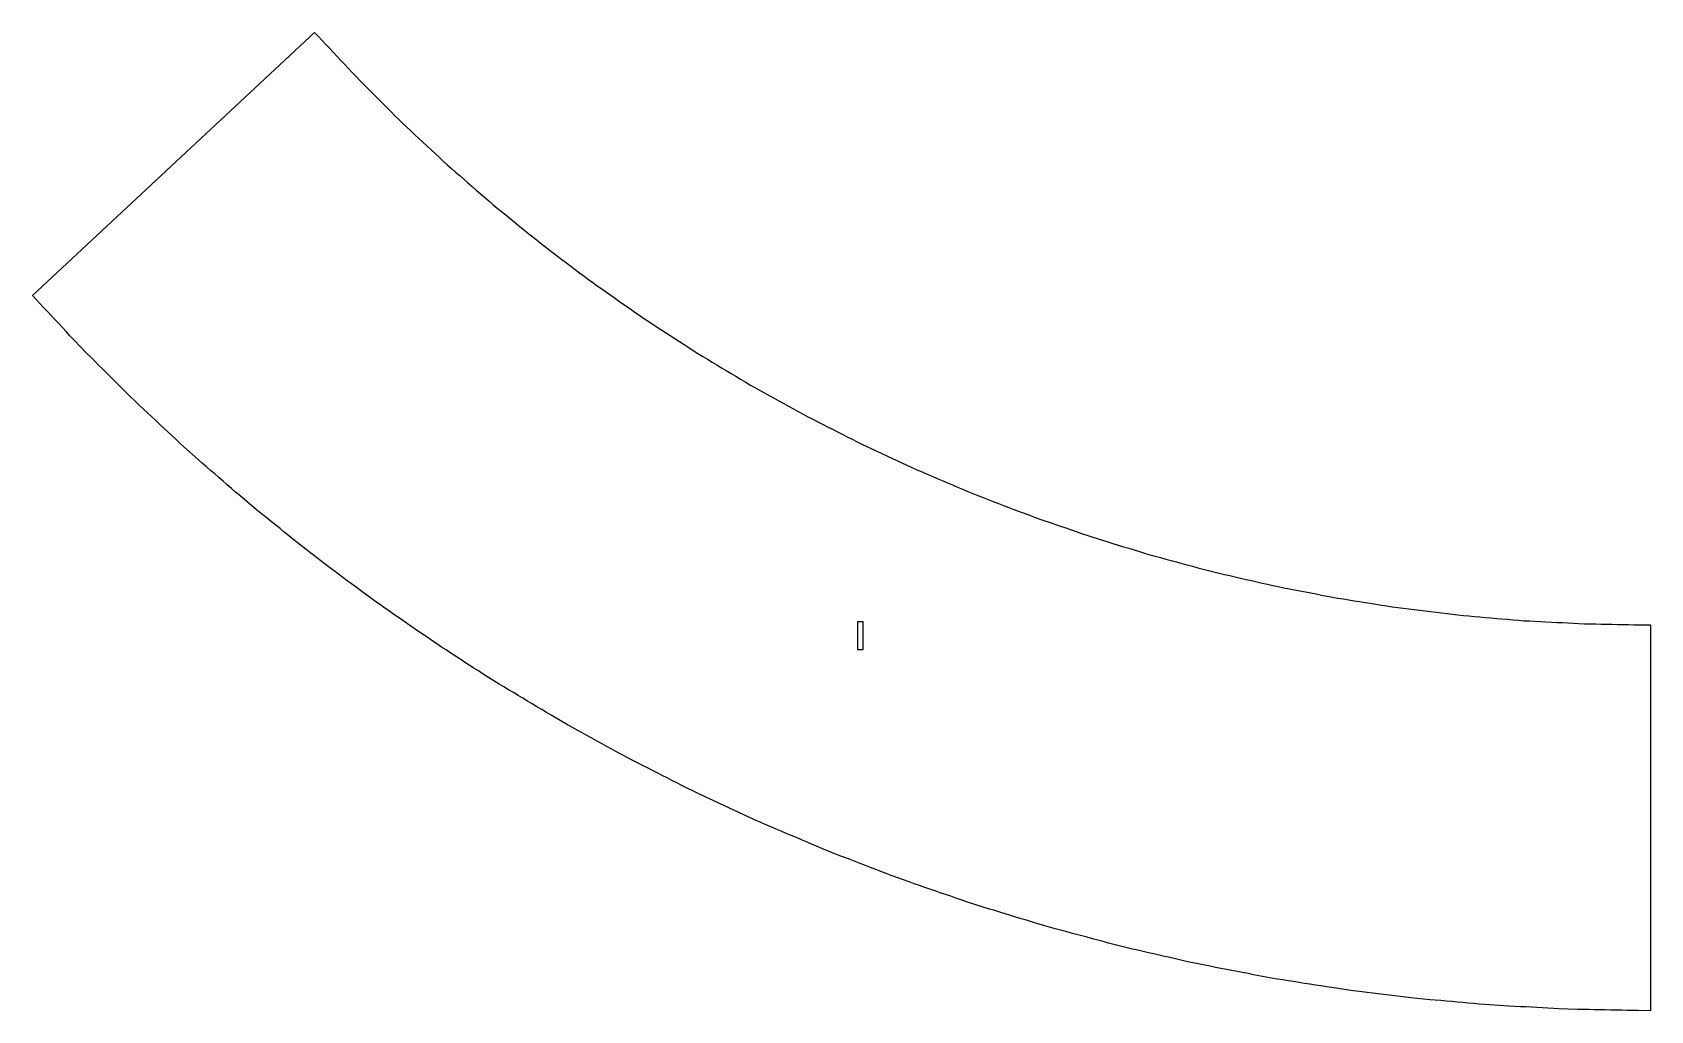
# Model space of a CAD drawing. Extents: x 2045 to 2339, y 89 to 266.
import ezdxf

# ---------------------------------------------------------------- set-up
doc = ezdxf.new("R2010")
doc.units = 0
doc.layers.add('SegmentNumbers', color=7, linetype='Continuous')
doc.layers.add('Segments', color=7, linetype='Continuous')

msp = doc.modelspace()

# ---------------------------------------------------------------- linework, layer by layer
at = {"layer": 'SegmentNumbers'}
msp.add_lwpolyline([(2195.02, 154.24), (2196.02, 154.24), (2196.02, 159.24), (2195.02, 159.24), (2195.02, 154.24)], close=True, dxfattribs=at)
at = {"layer": 'Segments'}
msp.add_lwpolyline([(2096.58, 266.21), (2097.26, 265.48), (2097.94, 264.75), (2098.63, 264.02), (2099.31, 263.29), (2099.99, 262.56), (2100.67, 261.82), (2101.35, 261.09), (2102.04, 260.36), (2102.72, 259.63), (2103.4, 258.9), (2104.08, 258.17), (2104.78, 257.45), (2105.49, 256.75), (2106.2, 256.04), (2106.9, 255.33), (2107.61, 254.62), (2108.32, 253.92), (2109.02, 253.21), (2109.73, 252.5), (2110.44, 251.8), (2111.15, 251.09), (2111.85, 250.38), (2112.57, 249.68), (2113.3, 249), (2114.03, 248.32), (2114.76, 247.64), (2115.49, 246.95), (2116.22, 246.27), (2116.95, 245.59), (2117.69, 244.91), (2118.42, 244.23), (2119.15, 243.54), (2119.88, 242.86), (2120.61, 242.18), (2121.37, 241.52), (2122.12, 240.87), (2122.88, 240.21), (2123.63, 239.56), (2124.38, 238.9), (2125.14, 238.24), (2125.89, 237.59), (2126.65, 236.93), (2127.4, 236.28), (2128.16, 235.62), (2128.91, 234.96), (2129.68, 234.32), (2130.46, 233.7), (2131.24, 233.07), (2132.01, 232.44), (2132.79, 231.81), (2133.57, 231.18), (2134.35, 230.55), (2135.12, 229.92), (2135.9, 229.29), (2136.68, 228.66), (2137.46, 228.03), (2138.24, 227.41), (2139.04, 226.81), (2139.84, 226.21), (2140.63, 225.61), (2141.43, 225), (2142.23, 224.4), (2143.03, 223.8), (2143.83, 223.2), (2144.63, 222.6), (2145.43, 221.99), (2146.22, 221.39), (2147.02, 220.79), (2147.84, 220.21), (2148.66, 219.64), (2149.48, 219.07), (2150.3, 218.49), (2151.12, 217.92), (2151.93, 217.34), (2152.75, 216.77), (2153.57, 216.2), (2154.39, 215.62), (2155.21, 215.05), (2156.03, 214.48), (2156.86, 213.92), (2157.7, 213.37), (2158.54, 212.83), (2159.38, 212.29), (2160.21, 211.74), (2161.05, 211.2), (2161.89, 210.65), (2162.73, 210.11), (2163.57, 209.56), (2164.41, 209.02), (2165.25, 208.47), (2166.09, 207.94), (2166.95, 207.42), (2167.81, 206.91), (2168.66, 206.39), (2169.52, 205.88), (2170.38, 205.36), (2171.23, 204.85), (2172.09, 204.33), (2172.95, 203.82), (2173.81, 203.3), (2174.66, 202.79), (2175.52, 202.27), (2176.39, 201.78), (2177.27, 201.3), (2178.14, 200.81), (2179.02, 200.33), (2179.89, 199.84), (2180.77, 199.36), (2181.64, 198.87), (2182.51, 198.39), (2183.39, 197.9), (2184.26, 197.42), (2185.14, 196.93), (2186.02, 196.47), (2186.91, 196.01), (2187.8, 195.56), (2188.7, 195.11), (2189.59, 194.65), (2190.48, 194.2), (2191.37, 193.74), (2192.26, 193.29), (2193.15, 192.84), (2194.04, 192.38), (2194.93, 191.93), (2195.83, 191.48), (2196.73, 191.06), (2197.64, 190.64), (2198.55, 190.21), (2199.45, 189.79), (2200.36, 189.37), (2201.27, 188.95), (2202.17, 188.52), (2203.08, 188.1), (2203.99, 187.68), (2204.89, 187.26), (2205.8, 186.84), (2206.72, 186.44), (2207.64, 186.05), (2208.56, 185.66), (2209.48, 185.27), (2210.4, 184.87), (2211.32, 184.48), (2212.24, 184.09), (2213.16, 183.7), (2214.08, 183.31), (2215, 182.92), (2215.92, 182.53), (2216.85, 182.15), (2217.78, 181.8), (2218.71, 181.44), (2219.65, 181.08), (2220.58, 180.72), (2221.51, 180.36), (2222.45, 180.01), (2223.38, 179.65), (2224.32, 179.29), (2225.25, 178.93), (2226.18, 178.57), (2227.12, 178.22), (2228.07, 177.9), (2229.01, 177.57), (2229.96, 177.25), (2230.9, 176.92), (2231.85, 176.6), (2232.79, 176.27), (2233.74, 175.95), (2234.68, 175.62), (2235.63, 175.29), (2236.58, 174.97), (2237.52, 174.64), (2238.48, 174.35), (2239.43, 174.05), (2240.39, 173.76), (2241.34, 173.47), (2242.3, 173.18), (2243.26, 172.88), (2244.21, 172.59), (2245.17, 172.3), (2246.13, 172.01), (2247.08, 171.71), (2248.04, 171.42), (2249, 171.14), (2249.97, 170.89), (2250.93, 170.63), (2251.9, 170.37), (2252.86, 170.11), (2253.83, 169.85), (2254.79, 169.59), (2255.76, 169.33), (2256.73, 169.07), (2257.69, 168.81), (2258.66, 168.55), (2259.62, 168.3), (2260.6, 168.07), (2261.57, 167.85), (2262.55, 167.62), (2263.52, 167.4), (2264.5, 167.17), (2265.47, 166.95), (2266.45, 166.72), (2267.42, 166.5), (2268.39, 166.28), (2269.37, 166.05), (2270.34, 165.83), (2271.32, 165.63), (2272.31, 165.44), (2273.29, 165.25), (2274.27, 165.06), (2275.25, 164.87), (2276.23, 164.68), (2277.21, 164.49), (2278.2, 164.3), (2279.18, 164.1), (2280.16, 163.91), (2281.14, 163.72), (2282.13, 163.55), (2283.11, 163.39), (2284.1, 163.24), (2285.09, 163.08), (2286.08, 162.92), (2287.06, 162.77), (2288.05, 162.61), (2289.04, 162.45), (2290.03, 162.29), (2291.01, 162.14), (2292, 161.98), (2292.99, 161.83), (2293.98, 161.71), (2294.97, 161.59), (2295.97, 161.46), (2296.96, 161.34), (2297.95, 161.22), (2298.95, 161.1), (2299.94, 160.98), (2300.93, 160.86), (2301.92, 160.73), (2302.92, 160.61), (2303.91, 160.49), (2304.9, 160.4), (2305.9, 160.31), (2306.9, 160.22), (2307.89, 160.13), (2308.89, 160.05), (2309.88, 159.96), (2310.88, 159.87), (2311.88, 159.78), (2312.87, 159.7), (2313.87, 159.61), (2314.87, 159.52), (2315.86, 159.45), (2316.86, 159.4), (2317.86, 159.35), (2318.86, 159.29), (2319.86, 159.24), (2320.86, 159.19), (2321.85, 159.14), (2322.85, 159.09), (2323.85, 159.03), (2324.85, 158.98), (2325.85, 158.93), (2326.85, 158.88), (2327.85, 158.86), (2328.85, 158.85), (2329.85, 158.83), (2330.85, 158.81), (2331.85, 158.79), (2332.85, 158.78), (2333.85, 158.76), (2334.85, 158.74), (2335.85, 158.72), (2336.85, 158.71), (2337.85, 158.69), (2338.85, 158.68), (2338.85, 88.68), (2336.61, 88.71), (2335.61, 88.73), (2334.61, 88.74), (2333.61, 88.76), (2332.61, 88.78), (2331.61, 88.8), (2330.61, 88.81), (2329.61, 88.83), (2328.61, 88.85), (2327.61, 88.87), (2326.61, 88.88), (2325.61, 88.9), (2322.21, 89.03), (2321.21, 89.09), (2320.21, 89.14), (2319.21, 89.19), (2318.21, 89.24), (2317.22, 89.29), (2316.22, 89.35), (2315.22, 89.4), (2314.22, 89.45), (2313.22, 89.5), (2312.22, 89.56), (2308.76, 89.8), (2307.76, 89.89), (2306.76, 89.97), (2305.77, 90.06), (2304.77, 90.15), (2303.78, 90.23), (2302.78, 90.32), (2301.78, 90.41), (2300.79, 90.5), (2299.79, 90.58), (2298.79, 90.67), (2295.39, 91.02), (2294.4, 91.14), (2293.41, 91.26), (2292.42, 91.38), (2291.42, 91.5), (2290.43, 91.63), (2289.44, 91.75), (2288.45, 91.87), (2287.45, 91.99), (2286.46, 92.11), (2285.47, 92.24), (2284.48, 92.36), (2281.03, 92.86), (2280.04, 93.01), (2279.05, 93.17), (2278.06, 93.33), (2277.07, 93.48), (2276.09, 93.64), (2275.1, 93.8), (2274.11, 93.95), (2273.12, 94.11), (2272.14, 94.27), (2271.15, 94.42), (2267.81, 95.01), (2266.82, 95.21), (2265.84, 95.4), (2264.86, 95.59), (2263.88, 95.78), (2262.9, 95.97), (2261.92, 96.16), (2260.93, 96.35), (2259.95, 96.54), (2258.97, 96.73), (2257.99, 96.92), (2254.62, 97.63), (2253.65, 97.85), (2252.67, 98.08), (2251.7, 98.3), (2250.72, 98.53), (2249.75, 98.75), (2248.77, 98.98), (2247.8, 99.2), (2246.82, 99.42), (2245.85, 99.65), (2244.88, 99.87), (2243.9, 100.1), (2240.51, 100.96), (2239.54, 101.22), (2238.58, 101.48), (2237.61, 101.73), (2236.65, 101.99), (2235.68, 102.25), (2234.71, 102.51), (2233.75, 102.77), (2232.78, 103.03), (2231.82, 103.29), (2230.85, 103.55), (2227.56, 104.49), (2226.6, 104.78), (2225.65, 105.08), (2224.69, 105.37), (2223.73, 105.66), (2222.78, 105.95), (2221.82, 106.25), (2220.86, 106.54), (2219.91, 106.83), (2218.95, 107.12), (2218, 107.42), (2214.76, 108.45), (2213.81, 108.78), (2212.87, 109.11), (2211.92, 109.43), (2210.98, 109.76), (2210.03, 110.08), (2209.09, 110.41), (2208.14, 110.73), (2207.2, 111.06), (2206.25, 111.38), (2205.3, 111.71), (2204.36, 112.04), (2201.13, 113.22), (2200.2, 113.58), (2199.26, 113.94), (2198.33, 114.3), (2197.39, 114.65), (2196.46, 115.01), (2195.53, 115.37), (2194.59, 115.73), (2193.66, 116.09), (2192.73, 116.45), (2191.79, 116.8), (2188.53, 118.12), (2187.61, 118.51), (2186.69, 118.91), (2185.77, 119.3), (2184.85, 119.69), (2183.93, 120.08), (2183.01, 120.47), (2182.09, 120.86), (2181.17, 121.25), (2180.25, 121.64), (2179.32, 122.03), (2176.24, 123.39), (2175.33, 123.82), (2174.42, 124.24), (2173.52, 124.66), (2172.61, 125.08), (2171.7, 125.5), (2170.8, 125.93), (2169.89, 126.35), (2168.99, 126.77), (2168.08, 127.19), (2167.17, 127.61), (2166.27, 128.04), (2163.16, 129.56), (2162.27, 130.01), (2161.38, 130.47), (2160.49, 130.92), (2159.6, 131.38), (2158.71, 131.83), (2157.82, 132.28), (2156.93, 132.74), (2156.03, 133.19), (2155.14, 133.65), (2154.25, 134.1), (2151.2, 135.72), (2150.33, 136.21), (2149.45, 136.69), (2148.58, 137.18), (2147.7, 137.66), (2146.83, 138.15), (2145.95, 138.63), (2145.08, 139.12), (2144.2, 139.6), (2143.33, 140.09), (2142.46, 140.57), (2139.48, 142.28), (2138.62, 142.79), (2137.76, 143.31), (2136.9, 143.82), (2136.05, 144.34), (2135.19, 144.85), (2134.33, 145.37), (2133.47, 145.88), (2132.62, 146.4), (2131.76, 146.91), (2130.9, 147.43), (2130.05, 147.94), (2127.14, 149.77), (2126.3, 150.32), (2125.46, 150.86), (2124.62, 151.4), (2123.78, 151.95), (2122.95, 152.49), (2122.11, 153.04), (2121.27, 153.58), (2120.43, 154.13), (2119.59, 154.67), (2118.75, 155.22), (2115.87, 157.16), (2115.05, 157.74), (2114.23, 158.31), (2113.41, 158.88), (2112.59, 159.46), (2111.77, 160.03), (2110.95, 160.6), (2110.13, 161.18), (2109.31, 161.75), (2108.5, 162.33), (2107.68, 162.9), (2104.89, 164.9), (2104.09, 165.51), (2103.29, 166.11), (2102.5, 166.71), (2101.7, 167.31), (2100.9, 167.91), (2100.1, 168.51), (2099.3, 169.11), (2098.5, 169.71), (2097.7, 170.31), (2096.9, 170.92), (2096.1, 171.52), (2093.41, 173.63), (2092.64, 174.26), (2091.86, 174.89), (2091.08, 175.52), (2090.31, 176.15), (2089.53, 176.77), (2088.75, 177.4), (2087.98, 178.03), (2087.2, 178.66), (2086.42, 179.29), (2085.64, 179.92), (2083, 182.14), (2082.24, 182.79), (2081.49, 183.45), (2080.74, 184.11), (2079.98, 184.76), (2079.23, 185.42), (2078.47, 186.07), (2077.72, 186.73), (2076.96, 187.39), (2076.21, 188.04), (2075.45, 188.7), (2072.88, 190.99), (2072.15, 191.67), (2071.42, 192.36), (2070.69, 193.04), (2069.95, 193.72), (2069.22, 194.4), (2068.49, 195.08), (2067.76, 195.77), (2067.03, 196.45), (2066.3, 197.13), (2065.57, 197.81), (2064.83, 198.49), (2062.36, 200.89), (2061.66, 201.6), (2060.95, 202.3), (2060.24, 203.01), (2059.53, 203.72), (2058.83, 204.43), (2058.12, 205.13), (2057.41, 205.84), (2056.71, 206.55), (2056, 207.25), (2055.29, 207.96), (2052.89, 210.44), (2052.21, 211.17), (2051.53, 211.9), (2050.85, 212.63), (2050.17, 213.36), (2049.48, 214.09), (2048.8, 214.83), (2048.12, 215.56), (2047.44, 216.29), (2046.76, 217.02), (2046.07, 217.75), (2045.39, 218.48), (2096.58, 266.21)], dxfattribs=at)

doc.saveas('drawing.dxf')
